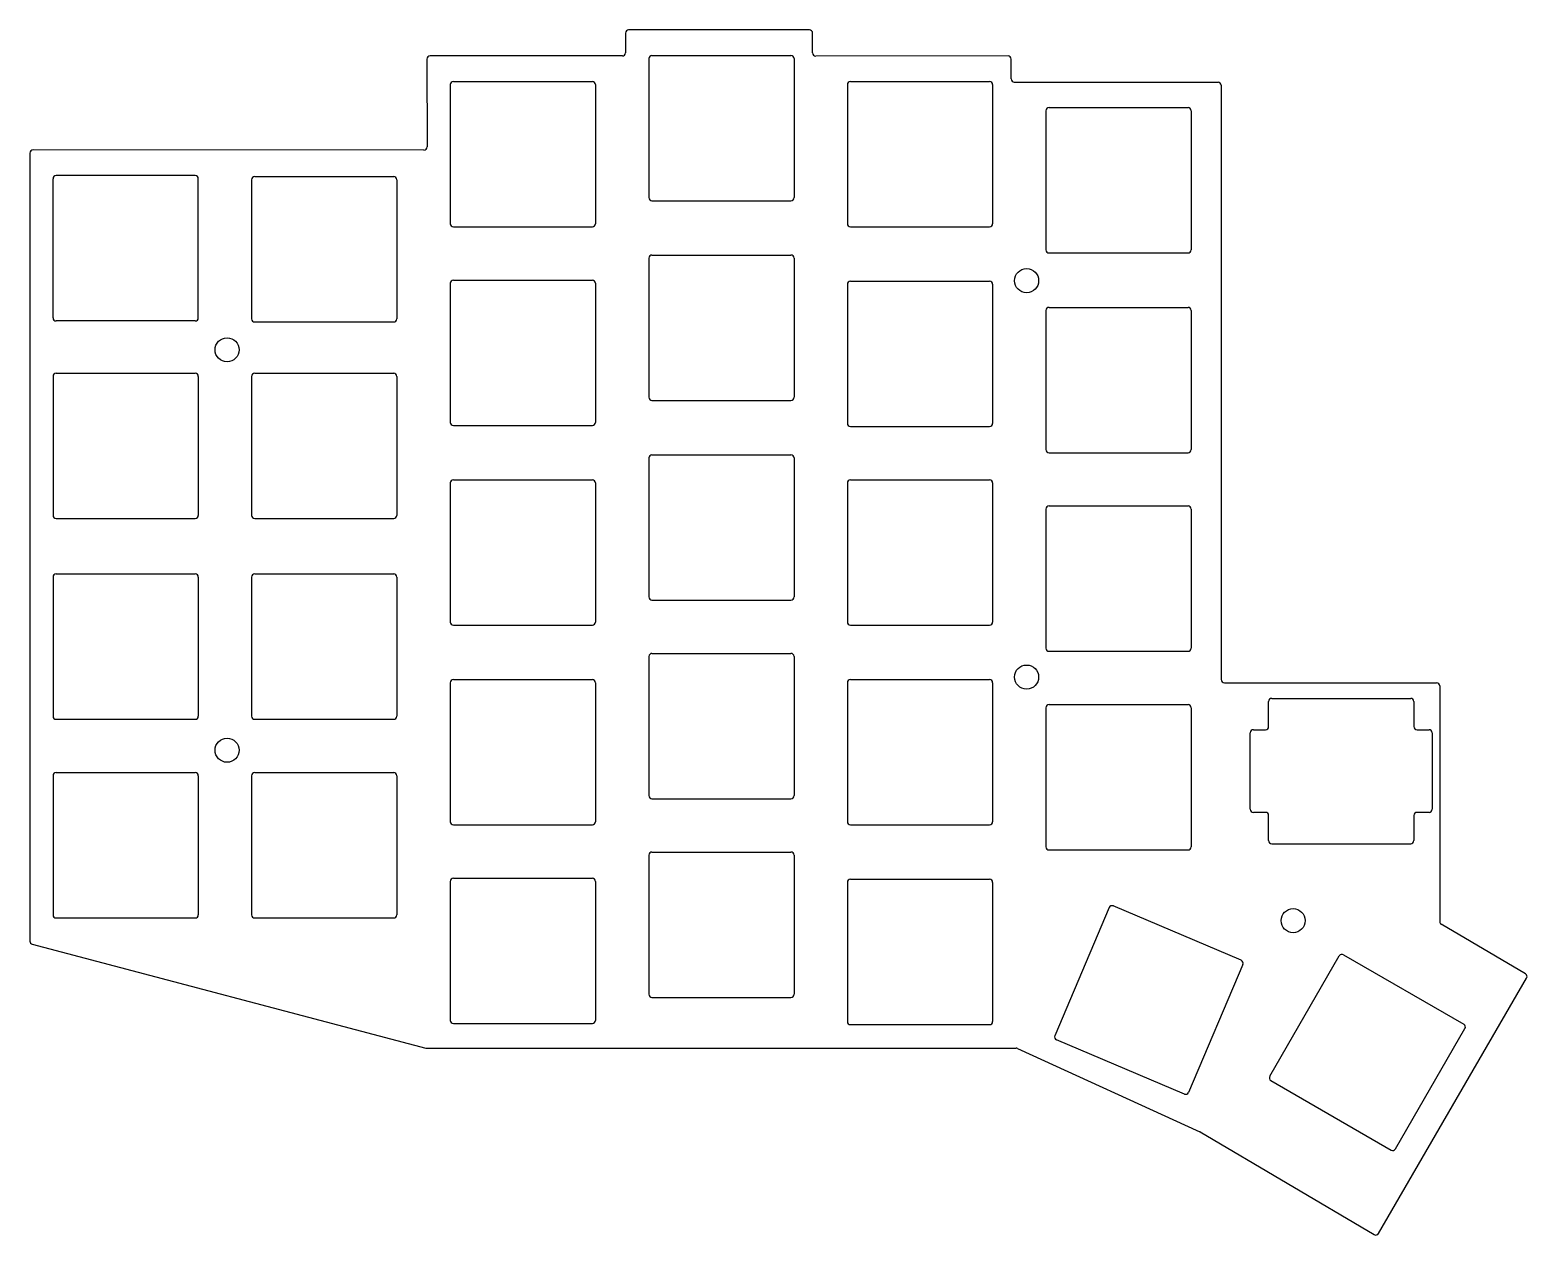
# Model space of a CAD drawing. Extents: x -74 to 69, y -53 to 63.
import ezdxf

# ---------------------------------------------------------------- set-up
doc = ezdxf.new("R2010")
doc.units = 0
doc.header["$MEASUREMENT"] = 0
doc.layers.add('VISIBLE', color=7, linetype='CONTINUOUS')

msp = doc.modelspace()

# ---------------------------------------------------------------- linework, layer by layer
at = {"layer": 'VISIBLE'}
for p, q in [((-17.48, 62.38), (-17.48, 60.49)), ((0.12, 62.68), (-17.18, 62.68)), ((0.42, 60.48), (0.42, 62.38)), ((-17.78, 60.19), (-36.18, 60.19)), ((-14.95, 60.24), (-1.65, 60.24)), ((19.12, 60.19), (0.72, 60.18)), ((-36.48, 59.89), (-36.46, 51.49)), ((-15.25, 59.94), (-15.25, 46.64)), ((-1.35, 59.94), (-1.35, 46.64)), ((19.42, 57.99), (19.42, 59.89)), ((-34.25, 57.45), (-34.25, 44.15)), ((-33.95, 57.75), (-20.65, 57.75)), ((-20.35, 57.45), (-20.35, 44.15)), ((3.75, 57.45), (3.75, 44.15)), ((4.05, 57.75), (17.35, 57.75)), ((17.65, 57.45), (17.65, 44.15)), ((19.72, 57.69), (39.22, 57.69)), ((39.52, 57.39), (39.52, 0.54)), ((22.75, 54.95), (22.75, 41.65)), ((23.05, 55.25), (36.35, 55.25)), ((36.65, 54.95), (36.65, 41.65)), ((-74.46, 50.9), (-74.46, -24.47)), ((-36.76, 51.19), (-74.16, 51.2)), ((-58.65, 48.75), (-71.95, 48.75)), ((-72.25, 35.15), (-72.25, 48.45)), ((-58.35, 35.15), (-58.35, 48.45)), ((-53.25, 48.35), (-53.25, 35.05)), ((-52.95, 48.65), (-39.65, 48.65)), ((-39.35, 48.35), (-39.35, 35.05)), ((-14.95, 46.34), (-1.65, 46.34)), ((-33.95, 43.85), (-20.65, 43.85)), ((4.05, 43.85), (17.35, 43.85)), ((-15.25, 40.85), (-15.25, 27.55)), ((-14.95, 41.15), (-1.65, 41.15)), ((-1.35, 40.85), (-1.35, 27.55)), ((23.05, 41.35), (36.35, 41.35)), ((-33.95, 38.75), (-20.65, 38.75)), ((-34.25, 38.45), (-34.25, 25.15)), ((-20.35, 38.45), (-20.35, 25.15)), ((3.75, 38.35), (3.75, 25.05)), ((4.05, 38.65), (17.35, 38.65)), ((17.65, 38.35), (17.65, 25.05)), ((22.75, 35.85), (22.75, 22.55)), ((23.05, 36.15), (36.35, 36.15)), ((36.65, 35.85), (36.65, 22.55)), ((-58.65, 34.85), (-71.95, 34.85)), ((-52.95, 34.75), (-39.65, 34.75)), ((-72.25, 29.55), (-72.25, 16.25)), ((-71.95, 29.85), (-58.65, 29.85)), ((-58.35, 29.55), (-58.35, 16.25)), ((-53.25, 29.55), (-53.25, 16.25)), ((-52.95, 29.85), (-39.65, 29.85)), ((-39.35, 29.55), (-39.35, 16.25)), ((-14.95, 27.25), (-1.65, 27.25)), ((-33.95, 24.85), (-20.65, 24.85)), ((4.05, 24.75), (17.35, 24.75)), ((-15.25, 21.75), (-15.25, 8.45)), ((-14.95, 22.05), (-1.65, 22.05)), ((-1.35, 21.75), (-1.35, 8.45)), ((23.05, 22.25), (36.35, 22.25)), ((-34.25, 19.35), (-34.25, 6.05)), ((-33.95, 19.65), (-20.65, 19.65)), ((-20.35, 19.35), (-20.35, 6.05)), ((3.75, 19.35), (3.75, 6.05)), ((4.05, 19.65), (17.35, 19.65)), ((17.65, 19.35), (17.65, 6.05)), ((-71.95, 15.95), (-58.65, 15.95)), ((-52.95, 15.95), (-39.65, 15.95)), ((22.75, 16.85), (22.75, 3.55)), ((23.05, 17.15), (36.35, 17.15)), ((36.65, 16.85), (36.65, 3.55)), ((-72.25, 10.35), (-72.25, -2.95)), ((-71.95, 10.65), (-58.65, 10.65)), ((-58.35, 10.35), (-58.35, -2.95)), ((-53.25, 10.35), (-53.25, -2.95)), ((-52.95, 10.65), (-39.65, 10.65)), ((-39.35, 10.35), (-39.35, -2.95)), ((-14.95, 8.15), (-1.65, 8.15)), ((-33.95, 5.75), (-20.65, 5.75)), ((4.05, 5.75), (17.35, 5.75)), ((-14.95, 3.05), (-1.65, 3.05)), ((23.05, 3.25), (36.35, 3.25)), ((-15.25, 2.75), (-15.25, -10.55)), ((-1.35, 2.75), (-1.35, -10.55)), ((-34.25, 0.25), (-34.25, -13.05)), ((-33.95, 0.55), (-20.65, 0.55)), ((-20.35, 0.25), (-20.35, -13.05)), ((3.75, 0.25), (3.75, -13.05)), ((4.05, 0.55), (17.35, 0.55)), ((17.65, 0.25), (17.65, -13.05)), ((39.82, 0.24), (60.12, 0.24)), ((44.35, -1.25), (57.65, -1.25)), ((60.42, -0.06), (60.42, -22.6)), ((22.75, -2.15), (22.75, -15.45)), ((23.05, -1.85), (36.35, -1.85)), ((36.65, -2.15), (36.65, -15.45)), ((44.05, -3.95), (44.05, -1.55)), ((57.95, -1.55), (57.95, -3.95)), ((-71.95, -3.25), (-58.65, -3.25)), ((-52.95, -3.25), (-39.65, -3.25)), ((42.6, -4.25), (43.75, -4.25)), ((58.25, -4.25), (59.4, -4.25)), ((42.3, -11.85), (42.3, -4.55)), ((59.7, -4.55), (59.7, -11.85)), ((-71.95, -8.35), (-58.65, -8.35)), ((-52.95, -8.35), (-39.65, -8.35)), ((-72.25, -8.65), (-72.25, -21.95)), ((-58.35, -8.65), (-58.35, -21.95)), ((-53.25, -8.65), (-53.25, -21.95)), ((-39.35, -8.65), (-39.35, -21.95)), ((-14.95, -10.85), (-1.65, -10.85)), ((43.75, -12.15), (42.6, -12.15)), ((44.05, -14.85), (44.05, -12.45)), ((57.95, -12.45), (57.95, -14.85)), ((59.4, -12.15), (58.25, -12.15)), ((-33.95, -13.35), (-20.65, -13.35)), ((4.05, -13.35), (17.35, -13.35)), ((23.05, -15.75), (36.35, -15.75)), ((44.35, -15.15), (57.65, -15.15)), ((-15.25, -16.25), (-15.25, -29.55)), ((-14.95, -15.95), (-1.65, -15.95)), ((-1.35, -16.25), (-1.35, -29.55)), ((-33.95, -18.45), (-20.65, -18.45)), ((4.05, -18.55), (17.35, -18.55)), ((-34.25, -18.75), (-34.25, -32.05)), ((-20.35, -18.75), (-20.35, -32.05)), ((3.75, -18.85), (3.75, -32.15)), ((17.65, -18.85), (17.65, -32.15)), ((28.8, -21.26), (23.6, -33.51)), ((41.44, -26.3), (29.19, -21.1)), ((-71.95, -22.25), (-58.65, -22.25)), ((-52.95, -22.25), (-39.65, -22.25)), ((68.63, -27.6), (60.57, -22.86)), ((-74.24, -24.76), (-36.57, -34.7)), ((51.22, -25.77), (62.73, -32.42)), ((41.6, -26.69), (36.4, -38.94)), ((44.16, -37.39), (50.81, -25.88)), ((54.57, -52.43), (68.74, -28.01)), ((-14.95, -29.85), (-1.65, -29.85)), ((-33.95, -32.35), (-20.65, -32.35)), ((4.05, -32.45), (17.35, -32.45)), ((56.19, -44.34), (62.84, -32.83)), ((36.01, -39.1), (23.76, -33.9)), ((-36.5, -34.71), (19.9, -34.71)), ((20.03, -34.74), (37.48, -42.7)), ((44.27, -37.8), (55.78, -44.45)), ((37.51, -42.72), (54.16, -52.54))]:
    msp.add_line(p, q, dxfattribs=at)
for centre in [(20.9, 38.7), (-55.6, 32.09), (20.9, 0.79), (-55.6, -6.21), (46.4, -22.51)]:
    msp.add_circle(centre, 1.15, dxfattribs=at)
for centre, start, end in [((-17.18, 62.38), 90.0103, 180), ((0.12, 62.38), 0, 90.0103), ((-36.18, 59.89), 90, 180.1171), ((-17.78, 60.49), 270, 0), ((-14.95, 59.94), 90, 180), ((-1.65, 59.94), 0, 90), ((0.72, 60.48), 180, 270.0249), ((19.12, 59.89), 0, 90.0249), ((-33.95, 57.45), 90, 180), ((-20.65, 57.45), 0, 90), ((4.05, 57.45), 90, 180), ((17.35, 57.45), 0, 90), ((19.72, 57.99), 180, 270.0007), ((39.22, 57.39), 0.0007, 90.0007), ((23.05, 54.95), 90, 180), ((36.35, 54.95), 0, 90), ((-74.16, 50.9), 89.9858, 180), ((-36.76, 51.49), 269.9858, 0.1171), ((-71.95, 48.45), 90, 180), ((-58.65, 48.45), 0, 90), ((-52.95, 48.35), 90, 180), ((-39.65, 48.35), 0, 90), ((-14.95, 46.64), 180, 270), ((-1.65, 46.64), 270, 0), ((-33.95, 44.15), 180, 270), ((-20.65, 44.15), 270, 0), ((4.05, 44.15), 180, 270), ((17.35, 44.15), 270, 0), ((23.05, 41.65), 180, 270), ((36.35, 41.65), 270, 0), ((-14.95, 40.85), 90, 180), ((-1.65, 40.85), 0, 90), ((-33.95, 38.45), 90, 180), ((-20.65, 38.45), 0, 90), ((4.05, 38.35), 90, 180), ((17.35, 38.35), 0, 90), ((23.05, 35.85), 90, 180), ((36.35, 35.85), 0, 90), ((-71.95, 35.15), 180, 270), ((-58.65, 35.15), 270, 0), ((-52.95, 35.05), 180, 270), ((-39.65, 35.05), 270, 0), ((-71.95, 29.55), 90, 180), ((-58.65, 29.55), 0, 90), ((-52.95, 29.55), 90, 180), ((-39.65, 29.55), 0, 90), ((-14.95, 27.55), 180, 270), ((-1.65, 27.55), 270, 0), ((-33.95, 25.15), 180, 270), ((-20.65, 25.15), 270, 0), ((4.05, 25.05), 180, 270), ((17.35, 25.05), 270, 0), ((-14.95, 21.75), 90, 180), ((-1.65, 21.75), 0, 90), ((23.05, 22.55), 180, 270), ((36.35, 22.55), 270, 0), ((-33.95, 19.35), 90, 180), ((-20.65, 19.35), 0, 90), ((4.05, 19.35), 90, 180), ((17.35, 19.35), 0, 90), ((-71.95, 16.25), 180, 270), ((-58.65, 16.25), 270, 0), ((-52.95, 16.25), 180, 270), ((-39.65, 16.25), 270, 0), ((23.05, 16.85), 90, 180), ((36.35, 16.85), 0, 90), ((-71.95, 10.35), 90, 180), ((-58.65, 10.35), 0, 90), ((-52.95, 10.35), 90, 180), ((-39.65, 10.35), 0, 90), ((-14.95, 8.45), 180, 270), ((-1.65, 8.45), 270, 0), ((-33.95, 6.05), 180, 270), ((-20.65, 6.05), 270, 0), ((4.05, 6.05), 180, 270), ((17.35, 6.05), 270, 0), ((-14.95, 2.75), 90, 180), ((-1.65, 2.75), 0, 90), ((23.05, 3.55), 180, 270), ((36.35, 3.55), 270, 0), ((-33.95, 0.25), 90, 180), ((-20.65, 0.25), 0, 90), ((4.05, 0.25), 90, 180), ((17.35, 0.25), 0, 90), ((39.82, 0.54), 180.0007, 270.0007), ((60.12, -0.06), 0.0007, 90.0007), ((44.35, -1.55), 90, 180), ((57.65, -1.55), 0, 90), ((23.05, -2.15), 90, 180), ((36.35, -2.15), 0, 90), ((-71.95, -2.95), 180, 270), ((-58.65, -2.95), 270, 0), ((-52.95, -2.95), 180, 270), ((-39.65, -2.95), 270, 0), ((42.6, -4.55), 90, 180), ((43.75, -3.95), 270, 0), ((58.25, -3.95), 180, 270), ((59.4, -4.55), 0, 90), ((-71.95, -8.65), 90, 180), ((-58.65, -8.65), 0, 90), ((-52.95, -8.65), 90, 180), ((-39.65, -8.65), 0, 90), ((-14.95, -10.55), 180, 270), ((-1.65, -10.55), 270, 0), ((42.6, -11.85), 180, 270), ((43.75, -12.45), 0, 90), ((58.25, -12.45), 90, 180), ((59.4, -11.85), 270, 0), ((-33.95, -13.05), 180, 270), ((-20.65, -13.05), 270, 0), ((4.05, -13.05), 180, 270), ((17.35, -13.05), 270, 0), ((23.05, -15.45), 180, 270), ((36.35, -15.45), 270, 0), ((44.35, -14.85), 180, 270), ((57.65, -14.85), 270, 0), ((-14.95, -16.25), 90, 180), ((-1.65, -16.25), 0, 90), ((-33.95, -18.75), 90, 180), ((-20.65, -18.75), 0, 90), ((4.05, -18.85), 90, 180), ((17.35, -18.85), 0, 90), ((29.08, -21.38), 67, 157), ((-71.95, -21.95), 180, 270), ((-58.65, -21.95), 270, 0), ((-52.95, -21.95), 180, 270), ((-39.65, -21.95), 270, 0), ((60.72, -22.6), 180.0007, 239.552), ((-74.16, -24.47), 180, 255.2139), ((51.07, -26.03), 60, 150), ((41.32, -26.58), 337, 67), ((68.48, -27.86), 329.8805, 59.552), ((-14.95, -29.55), 180, 270), ((-1.65, -29.55), 270, 0), ((-33.95, -32.05), 180, 270), ((-20.65, -32.05), 270, 0), ((4.05, -32.15), 180, 270), ((17.35, -32.15), 270, 0), ((62.58, -32.68), 330, 60), ((23.88, -33.62), 157, 247), ((-36.5, -34.41), 255.2139, 270), ((19.9, -35.01), 65.4692, 90), ((44.42, -37.54), 150, 240), ((36.12, -38.82), 247, 337), ((37.35, -42.97), 59.4735, 65.4692), ((55.93, -44.19), 240, 330), ((54.31, -52.28), 239.4735, 329.8805)]:
    msp.add_arc(centre, 0.3, start, end, dxfattribs=at)

doc.saveas('drawing.dxf')
